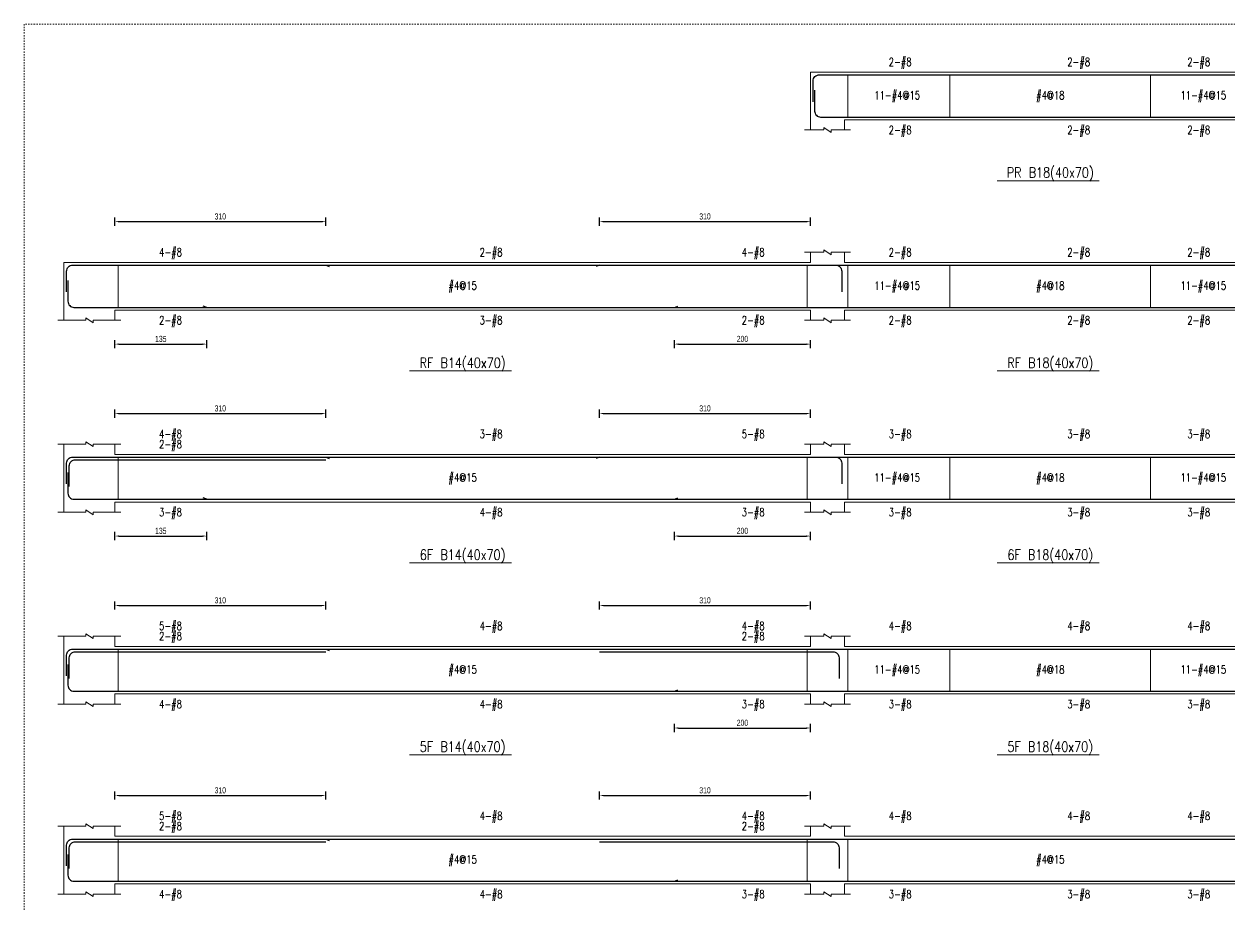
# Model space of a CAD drawing. Header units: millimetres. Extents: x 0 to 20200, y -8178 to -3000.
# Drawn here: x 12150 to 13922, y -4294 to -3000 of the extents above; entities that cross this region are included whole.
import ezdxf
from ezdxf.enums import TextEntityAlignment as Align

# ---------------------------------------------------------------- set-up
doc = ezdxf.new("R2010")
doc.units = ezdxf.units.MM
doc.linetypes.add('DOT', pattern=[4, 2, -2])
for name, color, linetype in [('stirrup-txt', 1, 'Continuous'), ('主筋文字', 1, 'Continuous'), ('主筋文字引線', 4, 'Continuous'), ('主筋線', 3, 'Continuous'), ('剪力筋文字引線', 2, 'Continuous'), ('剪力筋線', 1, 'Continuous'), ('圖框', 132, 'DOT'), ('尺寸標註-字串', 2, 'Continuous'), ('梁柱截斷記號', 3, 'Continuous'), ('梁跨名稱', 4, 'Continuous'), ('梁跨名稱底線', 2, 'Continuous'), ('邊界線', 2, 'Continuous')]:
    doc.layers.add(name, color=color, linetype=linetype)
doc.styles.add('note', font='txt', dxfattribs={"width": 0.666667, "height": 9})
doc.styles.add('txt', font='txt.shx', dxfattribs={"height": 0.2, "bigfont": 'chineset.shx'})
doc.dimstyles.new('BeamRebarDim', dxfattribs={"dimtxt": 12, "dimasz": 6, "dimexe": 6, "dimexo": 1, "dimgap": 3, "dimtad": 1, "dimdec": 0, "dimdsep": 46, "dimtxsty": 'note', "dimcen": 2.5, "dimclrd": 256, "dimclre": 256, "dimclrt": 256, "dimadec": 0, "dimazin": 0, "dimtfac": 1, "dimtmove": 0, "dimatfit": 3, "dimfxl": 1, "dimtolj": 1, "dimarcsym": 0})

# ---------------------------------------------------------------- blocks, each defined once
blk = doc.blocks.new('*D74')
at = {"layer": 'Defpoints', "color": 0}
for p in [(12593.4, -3290.3), (12283.4, -3297.3), (12593.4, -3297.3)]:
    blk.add_point(p, dxfattribs=at)
at = {"layer": '尺寸標註-字串', "lineweight": -2}
for p, q in [((12283.4, -3296.3), (12283.4, -3284.3)), ((12289.4, -3290.3), (12587.4, -3290.3)), ((12593.4, -3296.3), (12593.4, -3284.3))]:
    blk.add_line(p, q, dxfattribs=at)
at = {"layer": '尺寸標註-字串'}
for points in [[(12289.4, -3289.3), (12289.4, -3291.3), (12283.4, -3290.3)], [(12587.4, -3291.3), (12587.4, -3289.3), (12593.4, -3290.3)]]:
    blk.add_solid(points, dxfattribs=at)
at = {"layer": '尺寸標註-字串', "insert": (12438.4, -3282.7), "char_height": 9, "attachment_point": 5, "style": 'note'}
blk.add_mtext('\\A1;310', dxfattribs=at)
blk = doc.blocks.new('*D75')
at = {"layer": 'Defpoints', "color": 0}
for p in [(13305.9, -3290.3), (12995.9, -3297.3), (13305.9, -3297.3)]:
    blk.add_point(p, dxfattribs=at)
at = {"layer": '尺寸標註-字串', "lineweight": -2}
for p, q in [((12995.9, -3296.3), (12995.9, -3284.3)), ((13001.9, -3290.3), (13299.9, -3290.3)), ((13305.9, -3296.3), (13305.9, -3284.3))]:
    blk.add_line(p, q, dxfattribs=at)
at = {"layer": '尺寸標註-字串'}
for points in [[(13001.9, -3289.3), (13001.9, -3291.3), (12995.9, -3290.3)], [(13299.9, -3291.3), (13299.9, -3289.3), (13305.9, -3290.3)]]:
    blk.add_solid(points, dxfattribs=at)
at = {"layer": '尺寸標註-字串', "insert": (13150.9, -3282.7), "char_height": 9, "attachment_point": 5, "style": 'note'}
blk.add_mtext('\\A1;310', dxfattribs=at)
blk = doc.blocks.new('*D76')
at = {"layer": 'Defpoints', "color": 0}
for p in [(12418.4, -3470.3), (12283.4, -3477.3), (12418.4, -3477.3)]:
    blk.add_point(p, dxfattribs=at)
at = {"layer": '尺寸標註-字串', "lineweight": -2}
for p, q in [((12283.4, -3476.3), (12283.4, -3464.3)), ((12289.4, -3470.3), (12412.4, -3470.3)), ((12418.4, -3476.3), (12418.4, -3464.3))]:
    blk.add_line(p, q, dxfattribs=at)
at = {"layer": '尺寸標註-字串'}
for points in [[(12289.4, -3469.3), (12289.4, -3471.3), (12283.4, -3470.3)], [(12412.4, -3471.3), (12412.4, -3469.3), (12418.4, -3470.3)]]:
    blk.add_solid(points, dxfattribs=at)
at = {"layer": '尺寸標註-字串', "insert": (12350.9, -3462.7), "char_height": 9, "attachment_point": 5, "style": 'note'}
blk.add_mtext('\\A1;135', dxfattribs=at)
blk = doc.blocks.new('*D77')
at = {"layer": 'Defpoints', "color": 0}
for p in [(13305.9, -3470.3), (13105.9, -3477.3), (13305.9, -3477.3)]:
    blk.add_point(p, dxfattribs=at)
at = {"layer": '尺寸標註-字串', "lineweight": -2}
for p, q in [((13105.9, -3476.3), (13105.9, -3464.3)), ((13111.9, -3470.3), (13299.9, -3470.3)), ((13305.9, -3476.3), (13305.9, -3464.3))]:
    blk.add_line(p, q, dxfattribs=at)
at = {"layer": '尺寸標註-字串'}
for points in [[(13111.9, -3469.3), (13111.9, -3471.3), (13105.9, -3470.3)], [(13299.9, -3471.3), (13299.9, -3469.3), (13305.9, -3470.3)]]:
    blk.add_solid(points, dxfattribs=at)
at = {"layer": '尺寸標註-字串', "insert": (13205.9, -3462.7), "char_height": 9, "attachment_point": 5, "style": 'note'}
blk.add_mtext('\\A1;200', dxfattribs=at)
blk = doc.blocks.new('*D82')
at = {"layer": 'Defpoints', "color": 0}
for p in [(12283.4, -3579.4), (12593.4, -3572.4), (12593.4, -3579.4)]:
    blk.add_point(p, dxfattribs=at)
at = {"layer": '尺寸標註-字串', "lineweight": -2}
for p, q in [((12283.4, -3578.4), (12283.4, -3566.4)), ((12289.4, -3572.4), (12587.4, -3572.4)), ((12593.4, -3578.4), (12593.4, -3566.4))]:
    blk.add_line(p, q, dxfattribs=at)
at = {"layer": '尺寸標註-字串'}
for points in [[(12289.4, -3571.4), (12289.4, -3573.4), (12283.4, -3572.4)], [(12587.4, -3573.4), (12587.4, -3571.4), (12593.4, -3572.4)]]:
    blk.add_solid(points, dxfattribs=at)
at = {"layer": '尺寸標註-字串', "insert": (12438.4, -3564.8), "char_height": 9, "attachment_point": 5, "style": 'note'}
blk.add_mtext('\\A1;310', dxfattribs=at)
blk = doc.blocks.new('*D83')
at = {"layer": 'Defpoints', "color": 0}
for p in [(12995.9, -3579.4), (13305.9, -3572.4), (13305.9, -3579.4)]:
    blk.add_point(p, dxfattribs=at)
at = {"layer": '尺寸標註-字串', "lineweight": -2}
for p, q in [((12995.9, -3578.4), (12995.9, -3566.4)), ((13001.9, -3572.4), (13299.9, -3572.4)), ((13305.9, -3578.4), (13305.9, -3566.4))]:
    blk.add_line(p, q, dxfattribs=at)
at = {"layer": '尺寸標註-字串'}
for points in [[(13001.9, -3571.4), (13001.9, -3573.4), (12995.9, -3572.4)], [(13299.9, -3573.4), (13299.9, -3571.4), (13305.9, -3572.4)]]:
    blk.add_solid(points, dxfattribs=at)
at = {"layer": '尺寸標註-字串', "insert": (13150.9, -3564.8), "char_height": 9, "attachment_point": 5, "style": 'note'}
blk.add_mtext('\\A1;310', dxfattribs=at)
blk = doc.blocks.new('*D84')
at = {"layer": 'Defpoints', "color": 0}
for p in [(12418.4, -3752.4), (12283.4, -3759.4), (12418.4, -3759.4)]:
    blk.add_point(p, dxfattribs=at)
at = {"layer": '尺寸標註-字串', "lineweight": -2}
for p, q in [((12283.4, -3758.4), (12283.4, -3746.4)), ((12289.4, -3752.4), (12412.4, -3752.4)), ((12418.4, -3758.4), (12418.4, -3746.4))]:
    blk.add_line(p, q, dxfattribs=at)
at = {"layer": '尺寸標註-字串'}
for points in [[(12289.4, -3751.4), (12289.4, -3753.4), (12283.4, -3752.4)], [(12412.4, -3753.4), (12412.4, -3751.4), (12418.4, -3752.4)]]:
    blk.add_solid(points, dxfattribs=at)
at = {"layer": '尺寸標註-字串', "insert": (12350.9, -3744.8), "char_height": 9, "attachment_point": 5, "style": 'note'}
blk.add_mtext('\\A1;135', dxfattribs=at)
blk = doc.blocks.new('*D85')
at = {"layer": 'Defpoints', "color": 0}
for p in [(13305.9, -3752.4), (13105.9, -3759.4), (13305.9, -3759.4)]:
    blk.add_point(p, dxfattribs=at)
at = {"layer": '尺寸標註-字串', "lineweight": -2}
for p, q in [((13105.9, -3758.4), (13105.9, -3746.4)), ((13111.9, -3752.4), (13299.9, -3752.4)), ((13305.9, -3758.4), (13305.9, -3746.4))]:
    blk.add_line(p, q, dxfattribs=at)
at = {"layer": '尺寸標註-字串'}
for points in [[(13111.9, -3751.4), (13111.9, -3753.4), (13105.9, -3752.4)], [(13299.9, -3753.4), (13299.9, -3751.4), (13305.9, -3752.4)]]:
    blk.add_solid(points, dxfattribs=at)
at = {"layer": '尺寸標註-字串', "insert": (13205.9, -3744.8), "char_height": 9, "attachment_point": 5, "style": 'note'}
blk.add_mtext('\\A1;200', dxfattribs=at)
blk = doc.blocks.new('*D90')
at = {"layer": 'Defpoints', "color": 0}
for p in [(12283.4, -3861.5), (12593.4, -3854.5), (12593.4, -3861.5)]:
    blk.add_point(p, dxfattribs=at)
at = {"layer": '尺寸標註-字串', "lineweight": -2}
for p, q in [((12283.4, -3860.5), (12283.4, -3848.5)), ((12289.4, -3854.5), (12587.4, -3854.5)), ((12593.4, -3860.5), (12593.4, -3848.5))]:
    blk.add_line(p, q, dxfattribs=at)
at = {"layer": '尺寸標註-字串'}
for points in [[(12289.4, -3853.5), (12289.4, -3855.5), (12283.4, -3854.5)], [(12587.4, -3855.5), (12587.4, -3853.5), (12593.4, -3854.5)]]:
    blk.add_solid(points, dxfattribs=at)
at = {"layer": '尺寸標註-字串', "insert": (12438.4, -3846.9), "char_height": 9, "attachment_point": 5, "style": 'note'}
blk.add_mtext('\\A1;310', dxfattribs=at)
blk = doc.blocks.new('*D91')
at = {"layer": 'Defpoints', "color": 0}
for p in [(12995.9, -3861.5), (13305.9, -3854.5), (13305.9, -3861.5)]:
    blk.add_point(p, dxfattribs=at)
at = {"layer": '尺寸標註-字串', "lineweight": -2}
for p, q in [((12995.9, -3860.5), (12995.9, -3848.5)), ((13001.9, -3854.5), (13299.9, -3854.5)), ((13305.9, -3860.5), (13305.9, -3848.5))]:
    blk.add_line(p, q, dxfattribs=at)
at = {"layer": '尺寸標註-字串'}
for points in [[(13001.9, -3853.5), (13001.9, -3855.5), (12995.9, -3854.5)], [(13299.9, -3855.5), (13299.9, -3853.5), (13305.9, -3854.5)]]:
    blk.add_solid(points, dxfattribs=at)
at = {"layer": '尺寸標註-字串', "insert": (13150.9, -3846.9), "char_height": 9, "attachment_point": 5, "style": 'note'}
blk.add_mtext('\\A1;310', dxfattribs=at)
blk = doc.blocks.new('*D92')
at = {"layer": 'Defpoints', "color": 0}
for p in [(13305.9, -4034.5), (13105.9, -4041.5), (13305.9, -4041.5)]:
    blk.add_point(p, dxfattribs=at)
at = {"layer": '尺寸標註-字串', "lineweight": -2}
for p, q in [((13105.9, -4040.5), (13105.9, -4028.5)), ((13111.9, -4034.5), (13299.9, -4034.5)), ((13305.9, -4040.5), (13305.9, -4028.5))]:
    blk.add_line(p, q, dxfattribs=at)
at = {"layer": '尺寸標註-字串'}
for points in [[(13111.9, -4033.5), (13111.9, -4035.5), (13105.9, -4034.5)], [(13299.9, -4035.5), (13299.9, -4033.5), (13305.9, -4034.5)]]:
    blk.add_solid(points, dxfattribs=at)
at = {"layer": '尺寸標註-字串', "insert": (13205.9, -4026.9), "char_height": 9, "attachment_point": 5, "style": 'note'}
blk.add_mtext('\\A1;200', dxfattribs=at)
blk = doc.blocks.new('*D96')
at = {"layer": 'Defpoints', "color": 0}
for p in [(12283.4, -4140.7), (12593.4, -4133.7), (12593.4, -4140.7)]:
    blk.add_point(p, dxfattribs=at)
at = {"layer": '尺寸標註-字串', "lineweight": -2}
for p, q in [((12283.4, -4139.7), (12283.4, -4127.7)), ((12593.4, -4139.7), (12593.4, -4127.7)), ((12289.4, -4133.7), (12587.4, -4133.7))]:
    blk.add_line(p, q, dxfattribs=at)
at = {"layer": '尺寸標註-字串'}
for points in [[(12289.4, -4132.7), (12289.4, -4134.7), (12283.4, -4133.7)], [(12587.4, -4134.7), (12587.4, -4132.7), (12593.4, -4133.7)]]:
    blk.add_solid(points, dxfattribs=at)
at = {"layer": '尺寸標註-字串', "insert": (12438.4, -4126.1), "char_height": 9, "attachment_point": 5, "style": 'note'}
blk.add_mtext('\\A1;310', dxfattribs=at)
blk = doc.blocks.new('*D97')
at = {"layer": 'Defpoints', "color": 0}
for p in [(12995.9, -4140.7), (13305.9, -4133.7), (13305.9, -4140.7)]:
    blk.add_point(p, dxfattribs=at)
at = {"layer": '尺寸標註-字串', "lineweight": -2}
for p, q in [((12995.9, -4139.7), (12995.9, -4127.7)), ((13305.9, -4139.7), (13305.9, -4127.7)), ((13001.9, -4133.7), (13299.9, -4133.7))]:
    blk.add_line(p, q, dxfattribs=at)
at = {"layer": '尺寸標註-字串'}
for points in [[(13001.9, -4132.7), (13001.9, -4134.7), (12995.9, -4133.7)], [(13299.9, -4134.7), (13299.9, -4132.7), (13305.9, -4133.7)]]:
    blk.add_solid(points, dxfattribs=at)
at = {"layer": '尺寸標註-字串', "insert": (13150.9, -4126.1), "char_height": 9, "attachment_point": 5, "style": 'note'}
blk.add_mtext('\\A1;310', dxfattribs=at)

msp = doc.modelspace()

# ---------------------------------------------------------------- linework, layer by layer
at = {"layer": '主筋文字引線', "lineweight": 5}
for points in [[(13395.9, -3074.6, 0, 2.1, 0), (13395.9, -3068.6, 0, 0, 0), (13395.9, -3055.6, 0, 0, 0), (13415.9, -3055.6, 0, 0, 0)], [(13658.4, -3074.6, 0, 2.1, 0), (13658.4, -3068.6, 0, 0, 0), (13658.4, -3055.6, 0, 0, 0), (13678.4, -3055.6, 0, 0, 0)], [(13920.9, -3074.6, 0, 2.1, 0), (13920.9, -3068.6, 0, 0, 0), (13920.9, -3055.6, 0, 0, 0), (13900.9, -3055.6, 0, 0, 0)], [(13395.9, -3136.6, 0, 2.1, 0), (13395.9, -3142.6, 0, 0, 0), (13395.9, -3155.6, 0, 0, 0), (13415.9, -3155.6, 0, 0, 0)], [(13658.4, -3136.6, 0, 2.1, 0), (13658.4, -3142.6, 0, 0, 0), (13658.4, -3155.6, 0, 0, 0), (13678.4, -3155.6, 0, 0, 0)], [(13920.9, -3136.6, 0, 2.1, 0), (13920.9, -3142.6, 0, 0, 0), (13920.9, -3155.6, 0, 0, 0), (13900.9, -3155.6, 0, 0, 0)], [(12323.4, -3354.3, 0, 2.1, 0), (12323.4, -3348.3, 0, 0, 0), (12323.4, -3335.3, 0, 0, 0), (12343.4, -3335.3, 0, 0, 0)], [(12794.6, -3354.3, 0, 2.1, 0), (12794.6, -3348.3, 0, 0, 0), (12794.6, -3335.3, 0, 0, 0), (12814.6, -3335.3, 0, 0, 0)], [(13265.9, -3354.3, 0, 2.1, 0), (13265.9, -3348.3, 0, 0, 0), (13265.9, -3335.3, 0, 0, 0), (13245.9, -3335.3, 0, 0, 0)], [(13395.9, -3354.3, 0, 2.1, 0), (13395.9, -3348.3, 0, 0, 0), (13395.9, -3335.3, 0, 0, 0), (13415.9, -3335.3, 0, 0, 0)], [(13658.4, -3354.3, 0, 2.1, 0), (13658.4, -3348.3, 0, 0, 0), (13658.4, -3335.3, 0, 0, 0), (13678.4, -3335.3, 0, 0, 0)], [(13920.9, -3354.3, 0, 2.1, 0), (13920.9, -3348.3, 0, 0, 0), (13920.9, -3335.3, 0, 0, 0), (13900.9, -3335.3, 0, 0, 0)], [(12323.4, -3416.3, 0, 2.1, 0), (12323.4, -3422.3, 0, 0, 0), (12323.4, -3435.3, 0, 0, 0), (12343.4, -3435.3, 0, 0, 0)], [(12794.6, -3416.3, 0, 2.1, 0), (12794.6, -3422.3, 0, 0, 0), (12794.6, -3435.3, 0, 0, 0), (12814.6, -3435.3, 0, 0, 0)], [(13265.9, -3416.3, 0, 2.1, 0), (13265.9, -3422.3, 0, 0, 0), (13265.9, -3435.3, 0, 0, 0), (13245.9, -3435.3, 0, 0, 0)], [(13395.9, -3416.3, 0, 2.1, 0), (13395.9, -3422.3, 0, 0, 0), (13395.9, -3435.3, 0, 0, 0), (13415.9, -3435.3, 0, 0, 0)], [(13658.4, -3416.3, 0, 2.1, 0), (13658.4, -3422.3, 0, 0, 0), (13658.4, -3435.3, 0, 0, 0), (13678.4, -3435.3, 0, 0, 0)], [(13920.9, -3416.3, 0, 2.1, 0), (13920.9, -3422.3, 0, 0, 0), (13920.9, -3435.3, 0, 0, 0), (13900.9, -3435.3, 0, 0, 0)], [(12323.4, -3636.4, 0, 2.1, 0), (12323.4, -3630.4, 0, 0, 0), (12323.4, -3602.4, 0, 0, 0), (12343.4, -3602.4, 0, 0, 0)], [(12794.6, -3636.4, 0, 2.1, 0), (12794.6, -3630.4, 0, 0, 0), (12794.6, -3602.4, 0, 0, 0), (12814.6, -3602.4, 0, 0, 0)], [(13265.9, -3636.4, 0, 2.1, 0), (13265.9, -3630.4, 0, 0, 0), (13265.9, -3602.4, 0, 0, 0), (13245.9, -3602.4, 0, 0, 0)], [(13395.9, -3636.4, 0, 2.1, 0), (13395.9, -3630.4, 0, 0, 0), (13395.9, -3602.4, 0, 0, 0), (13415.9, -3602.4, 0, 0, 0)], [(13658.4, -3636.4, 0, 2.1, 0), (13658.4, -3630.4, 0, 0, 0), (13658.4, -3602.4, 0, 0, 0), (13678.4, -3602.4, 0, 0, 0)], [(13920.9, -3636.4, 0, 2.1, 0), (13920.9, -3630.4, 0, 0, 0), (13920.9, -3602.4, 0, 0, 0), (13900.9, -3602.4, 0, 0, 0)], [(12323.4, -3640.4, 0, 2.1, 0), (12323.4, -3634.4, 0, 0, 0), (12323.4, -3617.4, 0, 0, 0), (12343.4, -3617.4, 0, 0, 0)], [(12323.4, -3698.4, 0, 2.1, 0), (12323.4, -3704.4, 0, 0, 0), (12323.4, -3717.4, 0, 0, 0), (12343.4, -3717.4, 0, 0, 0)], [(12794.6, -3698.4, 0, 2.1, 0), (12794.6, -3704.4, 0, 0, 0), (12794.6, -3717.4, 0, 0, 0), (12814.6, -3717.4, 0, 0, 0)], [(13265.9, -3698.4, 0, 2.1, 0), (13265.9, -3704.4, 0, 0, 0), (13265.9, -3717.4, 0, 0, 0), (13245.9, -3717.4, 0, 0, 0)], [(13395.9, -3698.4, 0, 2.1, 0), (13395.9, -3704.4, 0, 0, 0), (13395.9, -3717.4, 0, 0, 0), (13415.9, -3717.4, 0, 0, 0)], [(13658.4, -3698.4, 0, 2.1, 0), (13658.4, -3704.4, 0, 0, 0), (13658.4, -3717.4, 0, 0, 0), (13678.4, -3717.4, 0, 0, 0)], [(13920.9, -3698.4, 0, 2.1, 0), (13920.9, -3704.4, 0, 0, 0), (13920.9, -3717.4, 0, 0, 0), (13900.9, -3717.4, 0, 0, 0)], [(12323.4, -3918.5, 0, 2.1, 0), (12323.4, -3912.5, 0, 0, 0), (12323.4, -3884.5, 0, 0, 0), (12343.4, -3884.5, 0, 0, 0)], [(12323.4, -3922.5, 0, 2.1, 0), (12323.4, -3916.5, 0, 0, 0), (12323.4, -3899.5, 0, 0, 0), (12343.4, -3899.5, 0, 0, 0)], [(12794.6, -3918.5, 0, 2.1, 0), (12794.6, -3912.5, 0, 0, 0), (12794.6, -3884.5, 0, 0, 0), (12814.6, -3884.5, 0, 0, 0)], [(13265.9, -3918.5, 0, 2.1, 0), (13265.9, -3912.5, 0, 0, 0), (13265.9, -3884.5, 0, 0, 0), (13245.9, -3884.5, 0, 0, 0)], [(13265.9, -3922.5, 0, 2.1, 0), (13265.9, -3916.5, 0, 0, 0), (13265.9, -3899.5, 0, 0, 0), (13245.9, -3899.5, 0, 0, 0)], [(13395.9, -3918.5, 0, 2.1, 0), (13395.9, -3912.5, 0, 0, 0), (13395.9, -3884.5, 0, 0, 0), (13415.9, -3884.5, 0, 0, 0)], [(13658.4, -3918.5, 0, 2.1, 0), (13658.4, -3912.5, 0, 0, 0), (13658.4, -3884.5, 0, 0, 0), (13678.4, -3884.5, 0, 0, 0)], [(13920.9, -3918.5, 0, 2.1, 0), (13920.9, -3912.5, 0, 0, 0), (13920.9, -3884.5, 0, 0, 0), (13900.9, -3884.5, 0, 0, 0)], [(12323.4, -3980.5, 0, 2.1, 0), (12323.4, -3986.5, 0, 0, 0), (12323.4, -3999.5, 0, 0, 0), (12343.4, -3999.5, 0, 0, 0)], [(12794.6, -3980.5, 0, 2.1, 0), (12794.6, -3986.5, 0, 0, 0), (12794.6, -3999.5, 0, 0, 0), (12814.6, -3999.5, 0, 0, 0)], [(13265.9, -3980.5, 0, 2.1, 0), (13265.9, -3986.5, 0, 0, 0), (13265.9, -3999.5, 0, 0, 0), (13245.9, -3999.5, 0, 0, 0)], [(13395.9, -3980.5, 0, 2.1, 0), (13395.9, -3986.5, 0, 0, 0), (13395.9, -3999.5, 0, 0, 0), (13415.9, -3999.5, 0, 0, 0)], [(13658.4, -3980.5, 0, 2.1, 0), (13658.4, -3986.5, 0, 0, 0), (13658.4, -3999.5, 0, 0, 0), (13678.4, -3999.5, 0, 0, 0)], [(13920.9, -3980.5, 0, 2.1, 0), (13920.9, -3986.5, 0, 0, 0), (13920.9, -3999.5, 0, 0, 0), (13900.9, -3999.5, 0, 0, 0)], [(12323.4, -4197.7, 0, 2.1, 0), (12323.4, -4191.7, 0, 0, 0), (12323.4, -4163.7, 0, 0, 0), (12343.4, -4163.7, 0, 0, 0)], [(12794.6, -4197.7, 0, 2.1, 0), (12794.6, -4191.7, 0, 0, 0), (12794.6, -4163.7, 0, 0, 0), (12814.6, -4163.7, 0, 0, 0)], [(13265.9, -4197.7, 0, 2.1, 0), (13265.9, -4191.7, 0, 0, 0), (13265.9, -4163.7, 0, 0, 0), (13245.9, -4163.7, 0, 0, 0)], [(13395.9, -4197.7, 0, 2.1, 0), (13395.9, -4191.7, 0, 0, 0), (13395.9, -4163.7, 0, 0, 0), (13415.9, -4163.7, 0, 0, 0)], [(13658.4, -4197.7, 0, 2.1, 0), (13658.4, -4191.7, 0, 0, 0), (13658.4, -4163.7, 0, 0, 0), (13678.4, -4163.7, 0, 0, 0)], [(13920.9, -4197.7, 0, 2.1, 0), (13920.9, -4191.7, 0, 0, 0), (13920.9, -4163.7, 0, 0, 0), (13900.9, -4163.7, 0, 0, 0)], [(12323.4, -4201.7, 0, 2.1, 0), (12323.4, -4195.7, 0, 0, 0), (12323.4, -4178.7, 0, 0, 0), (12343.4, -4178.7, 0, 0, 0)], [(13265.9, -4201.7, 0, 2.1, 0), (13265.9, -4195.7, 0, 0, 0), (13265.9, -4178.7, 0, 0, 0), (13245.9, -4178.7, 0, 0, 0)], [(12323.4, -4259.7, 0, 2.1, 0), (12323.4, -4265.7, 0, 0, 0), (12323.4, -4278.7, 0, 0, 0), (12343.4, -4278.7, 0, 0, 0)], [(12794.6, -4259.7, 0, 2.1, 0), (12794.6, -4265.7, 0, 0, 0), (12794.6, -4278.7, 0, 0, 0), (12814.6, -4278.7, 0, 0, 0)], [(13265.9, -4259.7, 0, 2.1, 0), (13265.9, -4265.7, 0, 0, 0), (13265.9, -4278.7, 0, 0, 0), (13245.9, -4278.7, 0, 0, 0)], [(13395.9, -4259.7, 0, 2.1, 0), (13395.9, -4265.7, 0, 0, 0), (13395.9, -4278.7, 0, 0, 0), (13415.9, -4278.7, 0, 0, 0)], [(13658.4, -4259.7, 0, 2.1, 0), (13658.4, -4265.7, 0, 0, 0), (13658.4, -4278.7, 0, 0, 0), (13678.4, -4278.7, 0, 0, 0)], [(13920.9, -4259.7, 0, 2.1, 0), (13920.9, -4265.7, 0, 0, 0), (13920.9, -4278.7, 0, 0, 0), (13900.9, -4278.7, 0, 0, 0)]]:
    msp.add_lwpolyline(points, format="xyseb", dxfattribs=at)
at = {"layer": '主筋線', "lineweight": 30}
for points in [[(13309.9, -3114), (13309.9, -3083.5, -0.414214), (13318.8, -3074.6), (13355.9, -3074.6)], [(13311.9, -3097.3), (13311.9, -3127.7, 0.414214), (13320.8, -3136.6), (13355.9, -3136.6)], [(12212.4, -3393.7), (12212.4, -3363.2, -0.414214), (12221.3, -3354.3), (12283.4, -3354.3)], [(13305.9, -3354.3), (13343, -3354.3, -0.414214), (13351.9, -3363.2), (13351.9, -3393.7)], [(12214.4, -3376.9), (12214.4, -3407.4, 0.414214), (12223.3, -3416.3), (12283.4, -3416.3)], [(12212.4, -3675.8), (12212.4, -3645.3, -0.414214), (12221.3, -3636.4), (12283.4, -3636.4)], [(12216.4, -3679.8), (12216.4, -3649.3, -0.414214), (12225.3, -3640.4), (12283.4, -3640.4)], [(13305.9, -3636.4), (13343, -3636.4, -0.414214), (13351.9, -3645.3), (13351.9, -3675.8)], [(12214.4, -3659.1), (12214.4, -3689.5, 0.414214), (12223.3, -3698.4), (12283.4, -3698.4)], [(12212.4, -3957.9), (12212.4, -3927.4, -0.414214), (12221.3, -3918.5), (12283.4, -3918.5)], [(12216.4, -3961.9), (12216.4, -3931.4, -0.414214), (12225.3, -3922.5), (12283.4, -3922.5)], [(13305.9, -3922.5), (13339, -3922.5, -0.414214), (13347.9, -3931.4), (13347.9, -3961.9)], [(12214.4, -3941.2), (12214.4, -3971.6, 0.414214), (12223.3, -3980.5), (12283.4, -3980.5)], [(12212.4, -4237.1), (12212.4, -4206.6, -0.414214), (12221.3, -4197.7), (12283.4, -4197.7)], [(12216.4, -4241.1), (12216.4, -4210.6, -0.414214), (12225.3, -4201.7), (12283.4, -4201.7)], [(13305.9, -4201.7), (13339, -4201.7, -0.414214), (13347.9, -4210.6), (13347.9, -4241.1)], [(12214.4, -4220.3), (12214.4, -4250.8, 0.414214), (12223.3, -4259.7), (12283.4, -4259.7)]]:
    msp.add_lwpolyline(points, format="xyb", dxfattribs=at)
for points in [[(13355.9, -3074.6), (13960.9, -3074.6)], [(13355.9, -3136.6), (13960.9, -3136.6)], [(12283.4, -3354.3), (12593.4, -3354.3)], [(12593.4, -3354.3), (12995.9, -3354.3)], [(12593.4, -3354.3), (12598.4, -3356.3)], [(12995.9, -3354.3), (12990.9, -3356.3)], [(12995.9, -3354.3), (13305.9, -3354.3)], [(13305.9, -3354.3), (13355.9, -3354.3)], [(13305.9, -3354.3), (13355.9, -3354.3)], [(13355.9, -3354.3), (13960.9, -3354.3)], [(12283.4, -3416.3), (12418.4, -3416.3)], [(12418.4, -3416.3), (12413.4, -3414.3)], [(12418.4, -3416.3), (13105.9, -3416.3)], [(13105.9, -3416.3), (13110.9, -3414.3)], [(13105.9, -3416.3), (13305.9, -3416.3)], [(13305.9, -3416.3), (13355.9, -3416.3)], [(13305.9, -3416.3), (13355.9, -3416.3)], [(13355.9, -3416.3), (13960.9, -3416.3)], [(12283.4, -3636.4), (12593.4, -3636.4)], [(12283.4, -3640.4), (12593.4, -3640.4)], [(12593.4, -3636.4), (12995.9, -3636.4)], [(12593.4, -3636.4), (12598.4, -3638.4)], [(12995.9, -3636.4), (12990.9, -3638.4)], [(12995.9, -3636.4), (13305.9, -3636.4)], [(13305.9, -3636.4), (13355.9, -3636.4)], [(13305.9, -3636.4), (13355.9, -3636.4)], [(13355.9, -3636.4), (13960.9, -3636.4)], [(12283.4, -3698.4), (12418.4, -3698.4)], [(12418.4, -3698.4), (12413.4, -3696.4)], [(12418.4, -3698.4), (13105.9, -3698.4)], [(13105.9, -3698.4), (13110.9, -3696.4)], [(13105.9, -3698.4), (13305.9, -3698.4)], [(13305.9, -3698.4), (13355.9, -3698.4)], [(13305.9, -3698.4), (13355.9, -3698.4)], [(13355.9, -3698.4), (13960.9, -3698.4)], [(12283.4, -3918.5), (12593.4, -3918.5)], [(12283.4, -3922.5), (12593.4, -3922.5)], [(12593.4, -3918.5), (13305.9, -3918.5)], [(12593.4, -3918.5), (12598.4, -3920.5)], [(12995.9, -3922.5), (13305.9, -3922.5)], [(13305.9, -3918.5), (13355.9, -3918.5)], [(13305.9, -3918.5), (13355.9, -3918.5)], [(13355.9, -3918.5), (13960.9, -3918.5)], [(12283.4, -3980.5), (13105.9, -3980.5)], [(13105.9, -3980.5), (13110.9, -3978.5)], [(13105.9, -3980.5), (13305.9, -3980.5)], [(13305.9, -3980.5), (13355.9, -3980.5)], [(13305.9, -3980.5), (13355.9, -3980.5)], [(13355.9, -3980.5), (13960.9, -3980.5)], [(12283.4, -4197.7), (12593.4, -4197.7)], [(12593.4, -4197.7), (13305.9, -4197.7)], [(12593.4, -4197.7), (12598.4, -4199.7)], [(13305.9, -4197.7), (13355.9, -4197.7)], [(13305.9, -4197.7), (13355.9, -4197.7)], [(13355.9, -4197.7), (13960.9, -4197.7)], [(12283.4, -4201.7), (12593.4, -4201.7)], [(12995.9, -4201.7), (13305.9, -4201.7)], [(12283.4, -4259.7), (13105.9, -4259.7)], [(13105.9, -4259.7), (13110.9, -4257.7)], [(13105.9, -4259.7), (13305.9, -4259.7)], [(13305.9, -4259.7), (13355.9, -4259.7)], [(13305.9, -4259.7), (13355.9, -4259.7)], [(13355.9, -4259.7), (13960.9, -4259.7)]]:
    msp.add_lwpolyline(points, dxfattribs=at)
at = {"layer": '剪力筋文字引線', "lineweight": 5}
for points in [[(13360.9, -3105.6, 0, 2.1, 0), (13366.9, -3105.6, 0, 0, 0), (13392.9, -3105.6, 0, 0, 0)], [(13510.9, -3105.6, 0, 2.1, 0), (13504.9, -3105.6, 0, 0, 0), (13473.9, -3105.6, 0, 0, 0)], [(13510.9, -3105.6, 0, 2.1, 0), (13516.9, -3105.6, 0, 0, 0), (13631.4, -3105.6, 0, 0, 0)], [(13805.9, -3105.6, 0, 2.1, 0), (13799.9, -3105.6, 0, 0, 0), (13685.4, -3105.6, 0, 0, 0)], [(13805.9, -3105.6, 0, 2.1, 0), (13811.9, -3105.6, 0, 0, 0), (13842.9, -3105.6, 0, 0, 0)], [(12288.4, -3385.3, 0, 2.1, 0), (12294.4, -3385.3, 0, 0, 0), (12767.6, -3385.3, 0, 0, 0)], [(13300.9, -3385.3, 0, 2.1, 0), (13294.9, -3385.3, 0, 0, 0), (12821.6, -3385.3, 0, 0, 0)], [(13360.9, -3385.3, 0, 2.1, 0), (13366.9, -3385.3, 0, 0, 0), (13392.9, -3385.3, 0, 0, 0)], [(13510.9, -3385.3, 0, 2.1, 0), (13504.9, -3385.3, 0, 0, 0), (13473.9, -3385.3, 0, 0, 0)], [(13510.9, -3385.3, 0, 2.1, 0), (13516.9, -3385.3, 0, 0, 0), (13631.4, -3385.3, 0, 0, 0)], [(13805.9, -3385.3, 0, 2.1, 0), (13799.9, -3385.3, 0, 0, 0), (13685.4, -3385.3, 0, 0, 0)], [(13805.9, -3385.3, 0, 2.1, 0), (13811.9, -3385.3, 0, 0, 0), (13842.9, -3385.3, 0, 0, 0)], [(12288.4, -3667.4, 0, 2.1, 0), (12294.4, -3667.4, 0, 0, 0), (12767.6, -3667.4, 0, 0, 0)], [(13300.9, -3667.4, 0, 2.1, 0), (13294.9, -3667.4, 0, 0, 0), (12821.6, -3667.4, 0, 0, 0)], [(13360.9, -3667.4, 0, 2.1, 0), (13366.9, -3667.4, 0, 0, 0), (13392.9, -3667.4, 0, 0, 0)], [(13510.9, -3667.4, 0, 2.1, 0), (13504.9, -3667.4, 0, 0, 0), (13473.9, -3667.4, 0, 0, 0)], [(13510.9, -3667.4, 0, 2.1, 0), (13516.9, -3667.4, 0, 0, 0), (13631.4, -3667.4, 0, 0, 0)], [(13805.9, -3667.4, 0, 2.1, 0), (13799.9, -3667.4, 0, 0, 0), (13685.4, -3667.4, 0, 0, 0)], [(13805.9, -3667.4, 0, 2.1, 0), (13811.9, -3667.4, 0, 0, 0), (13842.9, -3667.4, 0, 0, 0)], [(12288.4, -3949.5, 0, 2.1, 0), (12294.4, -3949.5, 0, 0, 0), (12767.6, -3949.5, 0, 0, 0)], [(13300.9, -3949.5, 0, 2.1, 0), (13294.9, -3949.5, 0, 0, 0), (12821.6, -3949.5, 0, 0, 0)], [(13360.9, -3949.5, 0, 2.1, 0), (13366.9, -3949.5, 0, 0, 0), (13392.9, -3949.5, 0, 0, 0)], [(13510.9, -3949.5, 0, 2.1, 0), (13504.9, -3949.5, 0, 0, 0), (13473.9, -3949.5, 0, 0, 0)], [(13510.9, -3949.5, 0, 2.1, 0), (13516.9, -3949.5, 0, 0, 0), (13631.4, -3949.5, 0, 0, 0)], [(13805.9, -3949.5, 0, 2.1, 0), (13799.9, -3949.5, 0, 0, 0), (13685.4, -3949.5, 0, 0, 0)], [(13805.9, -3949.5, 0, 2.1, 0), (13811.9, -3949.5, 0, 0, 0), (13842.9, -3949.5, 0, 0, 0)], [(12288.4, -4228.7, 0, 2.1, 0), (12294.4, -4228.7, 0, 0, 0), (12767.6, -4228.7, 0, 0, 0)], [(13300.9, -4228.7, 0, 2.1, 0), (13294.9, -4228.7, 0, 0, 0), (12821.6, -4228.7, 0, 0, 0)], [(13360.9, -4228.7, 0, 2.1, 0), (13366.9, -4228.7, 0, 0, 0), (13631.4, -4228.7, 0, 0, 0)], [(13955.9, -4228.7, 0, 2.1, 0), (13949.9, -4228.7, 0, 0, 0), (13685.4, -4228.7, 0, 0, 0)]]:
    msp.add_lwpolyline(points, format="xyseb", dxfattribs=at)
at = {"layer": '剪力筋線', "lineweight": 5}
for points in [[(13360.9, -3074.4), (13360.9, -3136.8)], [(13510.9, -3074.4), (13510.9, -3136.8)], [(13805.9, -3074.4), (13805.9, -3136.8)], [(12288.4, -3354.1), (12288.4, -3416.5)], [(13300.9, -3354.1), (13300.9, -3416.5)], [(13360.9, -3354.1), (13360.9, -3416.5)], [(13510.9, -3354.1), (13510.9, -3416.5)], [(13805.9, -3354.1), (13805.9, -3416.5)], [(12288.4, -3636.2), (12288.4, -3698.6)], [(13300.9, -3636.2), (13300.9, -3698.6)], [(13360.9, -3636.2), (13360.9, -3698.6)], [(13510.9, -3636.2), (13510.9, -3698.6)], [(13805.9, -3636.2), (13805.9, -3698.6)], [(12288.4, -3918.4), (12288.4, -3980.7)], [(13300.9, -3918.4), (13300.9, -3980.7)], [(13360.9, -3918.4), (13360.9, -3980.7)], [(13510.9, -3918.4), (13510.9, -3980.7)], [(13805.9, -3918.4), (13805.9, -3980.7)], [(12288.4, -4197.5), (12288.4, -4259.9)], [(13300.9, -4197.5), (13300.9, -4259.9)], [(13360.9, -4197.5), (13360.9, -4259.9)]]:
    msp.add_lwpolyline(points, dxfattribs=at)
at = {"layer": '圖框', "lineweight": 5}
msp.add_lwpolyline([(12150, -5564), (16150, -5564), (16150, -3000), (12150, -3000), (12150, -5564)], dxfattribs=at)
at = {"layer": '梁柱截斷記號', "lineweight": 5}
for points in [[(13296.9, -3155.6), (13325.5, -3155.6), (13325.5, -3152), (13336.3, -3159.2), (13336.3, -3155.6), (13364.9, -3155.6)], [(13296.9, -3335.3), (13325.5, -3335.3), (13325.5, -3331.7), (13336.3, -3338.9), (13336.3, -3335.3), (13364.9, -3335.3)], [(12199.4, -3435.3), (12240.5, -3435.3), (12240.5, -3431.7), (12251.3, -3438.9), (12251.3, -3435.3), (12292.4, -3435.3)], [(13296.9, -3435.3), (13325.5, -3435.3), (13325.5, -3431.7), (13336.3, -3438.9), (13336.3, -3435.3), (13364.9, -3435.3)], [(12199.4, -3617.4), (12240.5, -3617.4), (12240.5, -3613.8), (12251.3, -3621), (12251.3, -3617.4), (12292.4, -3617.4)], [(13296.9, -3617.4), (13325.5, -3617.4), (13325.5, -3613.8), (13336.3, -3621), (13336.3, -3617.4), (13364.9, -3617.4)], [(12199.4, -3717.4), (12240.5, -3717.4), (12240.5, -3713.8), (12251.3, -3721), (12251.3, -3717.4), (12292.4, -3717.4)], [(13296.9, -3717.4), (13325.5, -3717.4), (13325.5, -3713.8), (13336.3, -3721), (13336.3, -3717.4), (13364.9, -3717.4)], [(12199.4, -3899.5), (12240.5, -3899.5), (12240.5, -3895.9), (12251.3, -3903.1), (12251.3, -3899.5), (12292.4, -3899.5)], [(13296.9, -3899.5), (13325.5, -3899.5), (13325.5, -3895.9), (13336.3, -3903.1), (13336.3, -3899.5), (13364.9, -3899.5)], [(12199.4, -3999.5), (12240.5, -3999.5), (12240.5, -3995.9), (12251.3, -4003.1), (12251.3, -3999.5), (12292.4, -3999.5)], [(13296.9, -3999.5), (13325.5, -3999.5), (13325.5, -3995.9), (13336.3, -4003.1), (13336.3, -3999.5), (13364.9, -3999.5)], [(12199.4, -4178.7), (12240.5, -4178.7), (12240.5, -4175.1), (12251.3, -4182.3), (12251.3, -4178.7), (12292.4, -4178.7)], [(13296.9, -4178.7), (13325.5, -4178.7), (13325.5, -4175.1), (13336.3, -4182.3), (13336.3, -4178.7), (13364.9, -4178.7)], [(12199.4, -4278.7), (12240.5, -4278.7), (12240.5, -4275.1), (12251.3, -4282.3), (12251.3, -4278.7), (12292.4, -4278.7)], [(13296.9, -4278.7), (13325.5, -4278.7), (13325.5, -4275.1), (13336.3, -4282.3), (13336.3, -4278.7), (13364.9, -4278.7)]]:
    msp.add_lwpolyline(points, dxfattribs=at)
at = {"layer": '梁跨名稱底線', "lineweight": 5}
for points in [[(13580.4, -3230.1), (13730.4, -3230.1)], [(12716.6, -3509.8), (12866.6, -3509.8)], [(13580.4, -3509.8), (13730.4, -3509.8)], [(12716.6, -3791.9), (12866.6, -3791.9)], [(13580.4, -3791.9), (13730.4, -3791.9)], [(12716.6, -4074), (12866.6, -4074)], [(13580.4, -4074), (13730.4, -4074)]]:
    msp.add_lwpolyline(points, dxfattribs=at)
at = {"layer": '邊界線', "lineweight": 5}
for points in [[(13305.9, -3140.6), (13305.9, -3070.6)], [(13305.9, -3070.6), (13355.9, -3070.6)], [(13355.9, -3070.6), (13960.9, -3070.6)], [(13305.9, -3155.6), (13305.9, -3140.6)], [(13355.9, -3155.6), (13355.9, -3140.6)], [(13355.9, -3140.6), (13960.9, -3140.6)], [(13305.9, -3350.3), (13305.9, -3335.3)], [(13355.9, -3350.3), (13355.9, -3335.3)], [(12208.4, -3420.3), (12208.4, -3350.3)], [(12208.4, -3350.3), (12283.4, -3350.3)], [(12283.4, -3350.3), (13305.9, -3350.3)], [(13355.9, -3350.3), (13960.9, -3350.3)], [(12208.4, -3435.3), (12208.4, -3420.3)], [(12283.4, -3435.3), (12283.4, -3420.3)], [(12283.4, -3420.3), (13305.9, -3420.3)], [(13305.9, -3435.3), (13305.9, -3420.3)], [(13355.9, -3435.3), (13355.9, -3420.3)], [(13355.9, -3420.3), (13960.9, -3420.3)], [(12208.4, -3632.4), (12208.4, -3617.4)], [(12208.4, -3702.4), (12208.4, -3632.4)], [(12283.4, -3617.4), (12283.4, -3632.4)], [(12283.4, -3632.4), (13305.9, -3632.4)], [(13305.9, -3632.4), (13305.9, -3617.4)], [(13355.9, -3632.4), (13355.9, -3617.4)], [(13355.9, -3632.4), (13960.9, -3632.4)], [(12208.4, -3717.4), (12208.4, -3702.4)], [(12283.4, -3717.4), (12283.4, -3702.4)], [(12283.4, -3702.4), (13305.9, -3702.4)], [(13305.9, -3717.4), (13305.9, -3702.4)], [(13355.9, -3717.4), (13355.9, -3702.4)], [(13355.9, -3702.4), (13960.9, -3702.4)], [(12208.4, -3914.5), (12208.4, -3899.5)], [(12208.4, -3984.5), (12208.4, -3914.5)], [(12283.4, -3899.5), (12283.4, -3914.5)], [(12283.4, -3914.5), (13305.9, -3914.5)], [(13305.9, -3914.5), (13305.9, -3899.5)], [(13355.9, -3914.5), (13355.9, -3899.5)], [(13355.9, -3914.5), (13960.9, -3914.5)], [(12208.4, -3999.5), (12208.4, -3984.5)], [(12283.4, -3999.5), (12283.4, -3984.5)], [(12283.4, -3984.5), (13305.9, -3984.5)], [(13305.9, -3999.5), (13305.9, -3984.5)], [(13355.9, -3999.5), (13355.9, -3984.5)], [(13355.9, -3984.5), (13960.9, -3984.5)], [(12208.4, -4193.7), (12208.4, -4178.7)], [(12283.4, -4178.7), (12283.4, -4193.7)], [(13305.9, -4193.7), (13305.9, -4178.7)], [(13355.9, -4193.7), (13355.9, -4178.7)], [(12208.4, -4263.7), (12208.4, -4193.7)], [(12283.4, -4193.7), (13305.9, -4193.7)], [(13355.9, -4193.7), (13960.9, -4193.7)], [(12208.4, -4278.7), (12208.4, -4263.7)], [(12283.4, -4278.7), (12283.4, -4263.7)], [(12283.4, -4263.7), (13305.9, -4263.7)], [(13305.9, -4278.7), (13305.9, -4263.7)], [(13355.9, -4278.7), (13355.9, -4263.7)], [(13355.9, -4263.7), (13960.9, -4263.7)]]:
    msp.add_lwpolyline(points, dxfattribs=at)

# ---------------------------------------------------------------- texts
at = {"layer": 'stirrup-txt', "style": 'txt', "width": 0.75}
for s, p in [('11-#4@15', (13433.4, -3110.6)), ('#4@18', (13658.4, -3110.6)), ('11-#4@15', (13883.4, -3110.6)), ('#4@15', (12794.6, -3390.3)), ('11-#4@15', (13433.4, -3390.3)), ('#4@18', (13658.4, -3390.3)), ('11-#4@15', (13883.4, -3390.3)), ('#4@15', (12794.6, -3672.4)), ('11-#4@15', (13433.4, -3672.4)), ('#4@18', (13658.4, -3672.4)), ('11-#4@15', (13883.4, -3672.4)), ('#4@15', (12794.6, -3954.5)), ('11-#4@15', (13433.4, -3954.5)), ('#4@18', (13658.4, -3954.5)), ('11-#4@15', (13883.4, -3954.5)), ('#4@15', (12794.6, -4233.7)), ('#4@15', (13658.4, -4233.7))]:
    msp.add_text(s, height=12, dxfattribs=at).set_placement(p, align=Align.CENTER)
at = {"layer": '主筋文字', "style": 'txt', "width": 0.75}
for s, p in [('2-#8', (13420.9, -3055.6)), ('2-#8', (13683.4, -3055.6)), ('2-#8', (13859.9, -3055.6)), ('2-#8', (13420.9, -3155.6)), ('2-#8', (13683.4, -3155.6)), ('2-#8', (13859.9, -3155.6)), ('4-#8', (12348.4, -3335.3)), ('2-#8', (12819.6, -3335.3)), ('4-#8', (13204.9, -3335.3)), ('2-#8', (13420.9, -3335.3)), ('2-#8', (13683.4, -3335.3)), ('2-#8', (13859.9, -3335.3)), ('2-#8', (12348.4, -3435.3)), ('3-#8', (12819.6, -3435.3)), ('2-#8', (13204.9, -3435.3)), ('2-#8', (13420.9, -3435.3)), ('2-#8', (13683.4, -3435.3)), ('2-#8', (13859.9, -3435.3)), ('4-#8', (12348.4, -3602.4)), ('3-#8', (12819.6, -3602.4)), ('5-#8', (13204.9, -3602.4)), ('3-#8', (13420.9, -3602.4)), ('3-#8', (13683.4, -3602.4)), ('3-#8', (13859.9, -3602.4)), ('2-#8', (12348.4, -3617.4)), ('3-#8', (12348.4, -3717.4)), ('4-#8', (12819.6, -3717.4)), ('3-#8', (13204.9, -3717.4)), ('3-#8', (13420.9, -3717.4)), ('3-#8', (13683.4, -3717.4)), ('3-#8', (13859.9, -3717.4)), ('5-#8', (12348.4, -3884.5)), ('4-#8', (12819.6, -3884.5)), ('4-#8', (13204.9, -3884.5)), ('4-#8', (13420.9, -3884.5)), ('4-#8', (13683.4, -3884.5)), ('4-#8', (13859.9, -3884.5)), ('2-#8', (12348.4, -3899.5)), ('2-#8', (13204.9, -3899.5)), ('4-#8', (12348.4, -3999.5)), ('4-#8', (12819.6, -3999.5)), ('3-#8', (13204.9, -3999.5)), ('3-#8', (13420.9, -3999.5)), ('3-#8', (13683.4, -3999.5)), ('3-#8', (13859.9, -3999.5)), ('5-#8', (12348.4, -4163.7)), ('4-#8', (12819.6, -4163.7)), ('4-#8', (13204.9, -4163.7)), ('4-#8', (13420.9, -4163.7)), ('4-#8', (13683.4, -4163.7)), ('4-#8', (13859.9, -4163.7)), ('2-#8', (12348.4, -4178.7)), ('2-#8', (13204.9, -4178.7)), ('4-#8', (12348.4, -4278.7)), ('4-#8', (12819.6, -4278.7)), ('3-#8', (13204.9, -4278.7)), ('3-#8', (13420.9, -4278.7)), ('3-#8', (13683.4, -4278.7)), ('3-#8', (13859.9, -4278.7))]:
    msp.add_text(s, height=12, dxfattribs=at).set_placement(p, align=Align.MIDDLE_LEFT)
at = {"layer": '梁跨名稱', "style": 'txt', "width": 0.8}
for s, p in [('PR B18(40x70)', (13658.4, -3225.6)), ('RF B14(40x70)', (12794.6, -3505.3)), ('RF B18(40x70)', (13658.4, -3505.3)), ('6F B14(40x70)', (12794.6, -3787.4)), ('6F B18(40x70)', (13658.4, -3787.4)), ('5F B14(40x70)', (12794.6, -4069.5)), ('5F B18(40x70)', (13658.4, -4069.5))]:
    msp.add_text(s, height=15, dxfattribs=at).set_placement(p, align=Align.CENTER)

# ---------------------------------------------------------------- dimensions: what is measured, and where the dimension line sits
at = {"layer": '尺寸標註-字串'}
for base, p1, p2, picture, middle in [((12593.4, -3290.3), (12283.4, -3297.3), (12593.4, -3297.3), '*D74', (12438.4, -3282.7)), ((13305.9, -3290.3), (12995.9, -3297.3), (13305.9, -3297.3), '*D75', (13150.9, -3282.7)), ((12418.4, -3470.3), (12283.4, -3477.3), (12418.4, -3477.3), '*D76', (12350.9, -3462.7)), ((13305.9, -3470.3), (13105.9, -3477.3), (13305.9, -3477.3), '*D77', (13205.9, -3462.7)), ((12593.4, -3572.4), (12283.4, -3579.4), (12593.4, -3579.4), '*D82', (12438.4, -3564.8)), ((13305.9, -3572.4), (12995.9, -3579.4), (13305.9, -3579.4), '*D83', (13150.9, -3564.8)), ((12418.4, -3752.4), (12283.4, -3759.4), (12418.4, -3759.4), '*D84', (12350.9, -3744.8)), ((13305.9, -3752.4), (13105.9, -3759.4), (13305.9, -3759.4), '*D85', (13205.9, -3744.8)), ((12593.4, -3854.5), (12283.4, -3861.5), (12593.4, -3861.5), '*D90', (12438.4, -3846.9)), ((13305.9, -3854.5), (12995.9, -3861.5), (13305.9, -3861.5), '*D91', (13150.9, -3846.9)), ((13305.9, -4034.5), (13105.9, -4041.5), (13305.9, -4041.5), '*D92', (13205.9, -4026.9)), ((12593.4, -4133.7), (12283.4, -4140.7), (12593.4, -4140.7), '*D96', (12438.4, -4126.1)), ((13305.9, -4133.7), (12995.9, -4140.7), (13305.9, -4140.7), '*D97', (13150.9, -4126.1))]:
    dim = msp.add_linear_dim(base=base, p1=p1, p2=p2, dimstyle='BeamRebarDim', dxfattribs=at)
    dim.commit()
    dim.dimension.update_dxf_attribs({"geometry": picture, "text_midpoint": middle})

doc.saveas('drawing.dxf')
